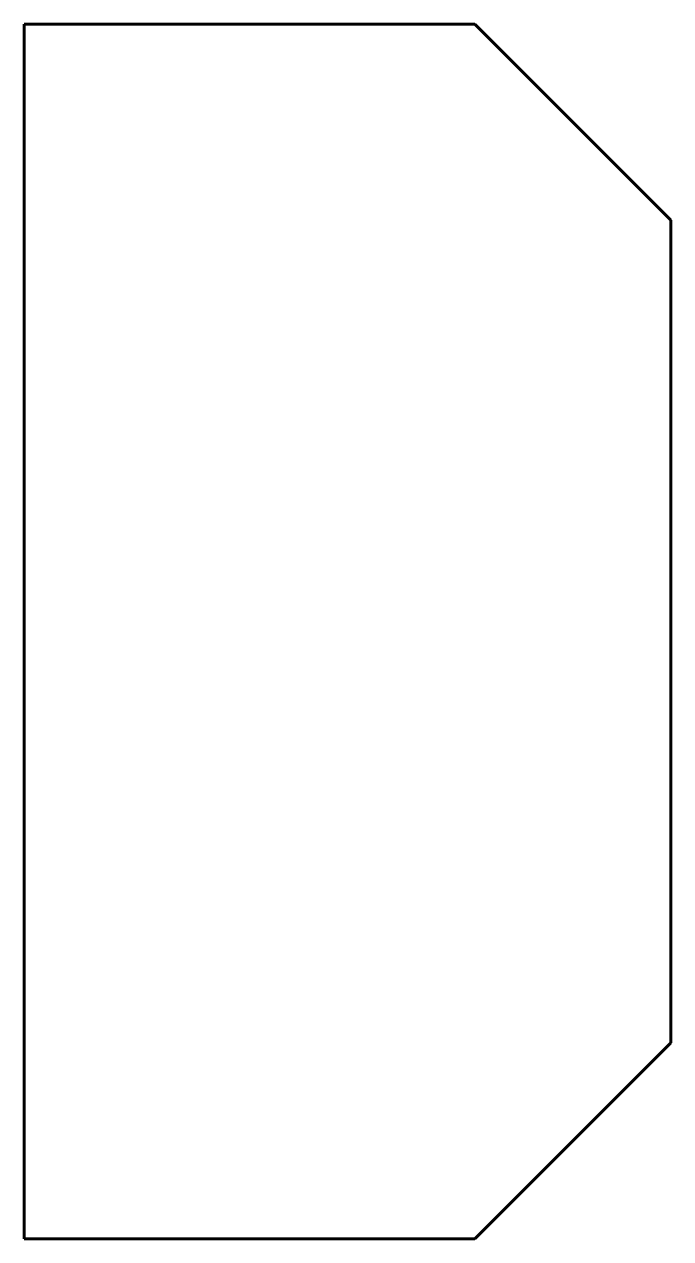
# Model space of a CAD drawing. Header units: millimetres. Extents: x -16.5 to 16.5, y -31 to 31.
import ezdxf

# ---------------------------------------------------------------- set-up
doc = ezdxf.new("R2010")
doc.units = ezdxf.units.MM
doc.linetypes.add('K5LT_BASIC', pattern=[0])

msp = doc.modelspace()

# ---------------------------------------------------------------- linework, layer by layer
at = {"color": 150, "linetype": 'K5LT_BASIC', "lineweight": 60, "true_color": 0x0080ff}
for p, q in [((-16.5, 31), (6.5, 31)), ((-16.5, -31), (-16.5, 31)), ((6.5, 31), (16.5, 21)), ((16.5, 21), (16.5, -21)), ((16.5, -21), (6.5, -31)), ((6.5, -31), (-16.5, -31))]:
    msp.add_line(p, q, dxfattribs=at)

doc.saveas('drawing.dxf')
